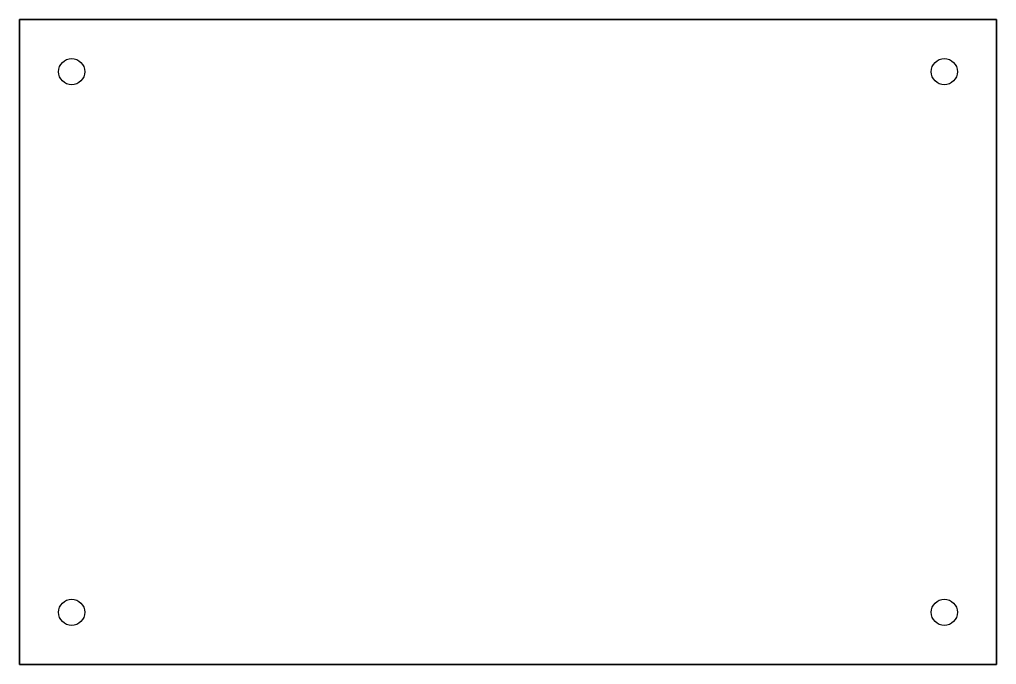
# Model space of a CAD drawing. Header units: millimetres. Extents: x -56 to 56, y 1 to 76.
import ezdxf

# ---------------------------------------------------------------- set-up
doc = ezdxf.new("R2010")
doc.units = ezdxf.units.MM
doc.layers.get('0').update_dxf_attribs({"linetype": 'CONTINUOUS'})

msp = doc.modelspace()

# ---------------------------------------------------------------- linework, layer by layer
for points in [[(56.22, 1.5), (-56.22, 1.5), (-56.22, 75.73), (56.22, 75.73)], [(56.22, 1.5), (56.22, 75.73), (-56.22, 75.73), (-56.22, 1.5)]]:
    msp.add_lwpolyline(points, close=True)
for centre in [(-50.22, 69.73), (-50.22, 69.73), (50.22, 69.73), (50.22, 69.73), (-50.22, 7.5), (-50.22, 7.5), (50.22, 7.5), (50.22, 7.5)]:
    msp.add_circle(centre, 1.5)

doc.saveas('drawing.dxf')
